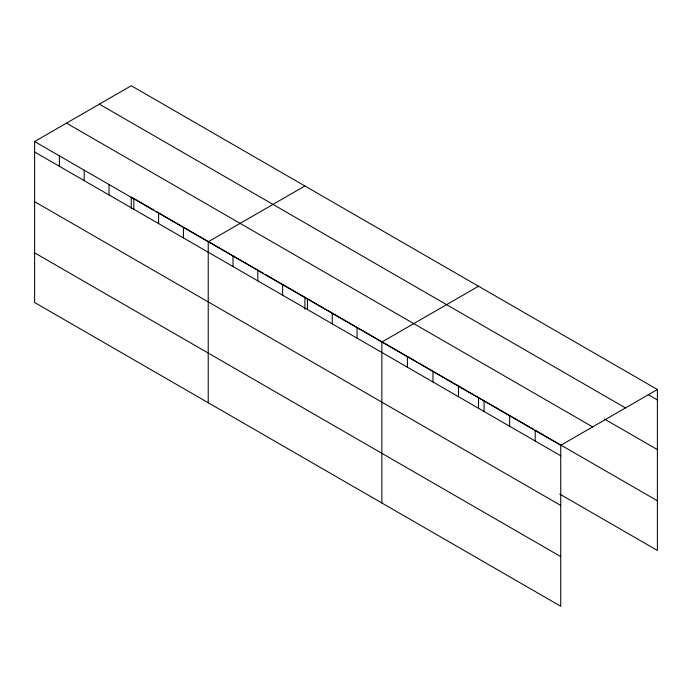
<?xml version="1.0" encoding="UTF-8"?>
<svg xmlns="http://www.w3.org/2000/svg" width="692" height="692" viewBox="0 0 692 692"><rect width="100%" height="100%" fill="white"/><g stroke="black" fill="none" stroke-linecap="round" stroke-linejoin="round"><path stroke-width="1.04" d="M560.736 505.419L560.736 445.311L34.6 141.549L34.6 302.499L560.736 606.261L560.736 505.419L34.6 201.657M559.741 494.071L657.4 550.451L657.4 389.501L131.264 85.739L34.6 141.549M304.887 185.984L208.223 241.793L208.223 402.735M478.509 286.228L381.854 342.03L381.854 502.98M560.736 445.311L657.4 389.501M648.274 394.674L657.4 399.95M99.363 104.155L625.499 407.925M604.462 419.049L657.4 449.61M66.501 123.133L592.637 426.895M153.313 209.754L131.264 197.021L131.264 208.898M156.063 211.345L180.871 225.661M181.788 226.189L204.754 239.449M205.671 239.986L263.548 273.401M265.382 274.456L279.161 282.414M280.087 282.942L354.494 325.906M355.411 326.434L416.965 361.968M418.798 363.032L452.793 382.659M453.71 383.186L503.153 411.731M504.07 412.259L529.622 427.016M530.539 427.544L533.273 429.118M535.098 430.173L657.4 500.783M34.6 151.989L560.736 455.751M34.6 252.831L560.736 556.593M535.184 430.554L535.184 441.003M509.632 415.805L509.632 426.246M484.071 401.049L484.071 411.489M478.509 397.502L478.509 408.306M458.519 386.292L458.519 396.741M432.958 371.543L432.958 381.984M407.406 356.787L407.406 367.227M357.046 327.714L357.046 338.154M332.247 313.389L332.247 323.83M307.438 299.074L307.438 309.514M304.887 297.266L304.887 309.142M282.639 284.749L282.639 295.19M257.831 270.434L257.831 280.874M233.031 256.109L233.031 266.55M183.423 227.469L183.423 237.91M158.615 213.153L158.615 223.594M133.815 198.829L133.815 209.269M109.007 184.513L109.007 194.954M84.208 170.189L84.208 180.629M59.4 155.873L59.4 166.314"/></g></svg>
